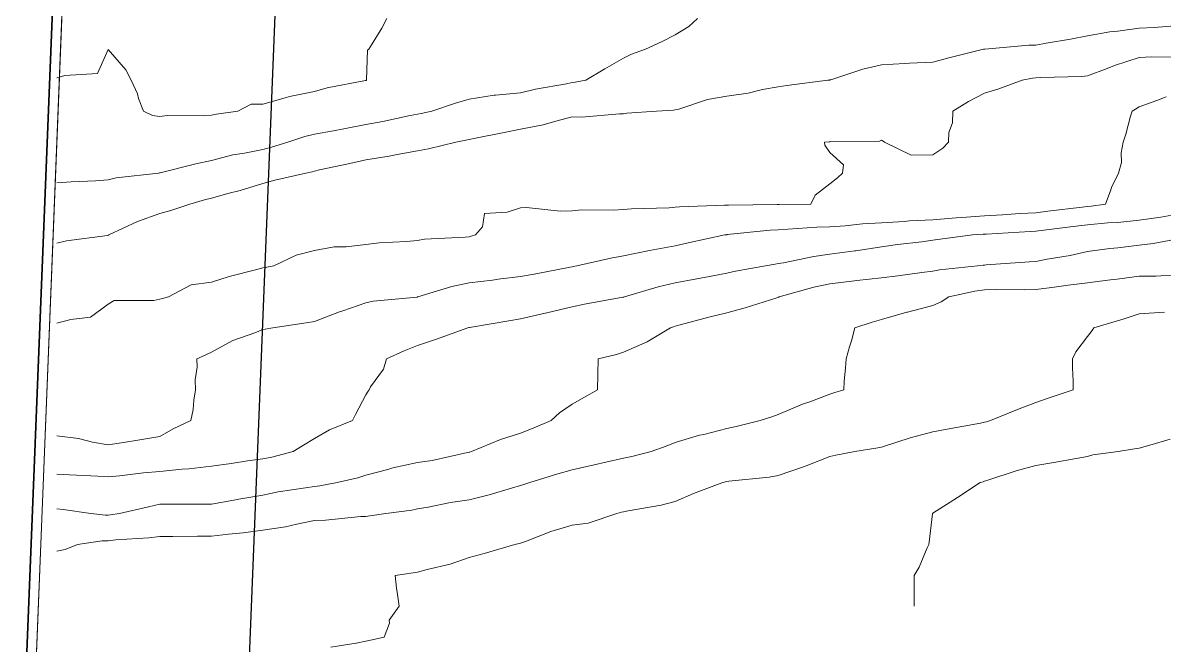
# Model space of a CAD drawing. Header units: metres. Extents: x 750 to 3116, y -341 to 1465.
# Drawn here: x 931.98 to 958.78, y -195.63 to -181.03 of the extents above; entities that cross this region are included whole.
import ezdxf

# ---------------------------------------------------------------- set-up
doc = ezdxf.new("R2010")
doc.units = ezdxf.units.M
doc.linetypes.add('ACAD_ISO04W100', pattern=[30, 24, -3, 0, -3])
doc.layers.add('Column', color=50, linetype='Continuous', lineweight=20)
for name, color, linetype in [('CONTOUR873_833', 7, 'Continuous'), ('CONTOUR874', 7, 'Continuous'), ('CONTOUR874_167', 7, 'Continuous'), ('CONTOUR874_333', 7, 'Continuous'), ('CONTOUR874_5', 7, 'Continuous'), ('CONTOUR874_667', 7, 'Continuous'), ('CONTOUR874_833', 7, 'Continuous'), ('CONTOUR875', 7, 'Continuous'), ('CONTOUR875_167', 7, 'Continuous'), ('CONTOUR875_333', 7, 'Continuous')]:
    doc.layers.add(name, color=color, linetype=linetype)

msp = doc.modelspace()

# ---------------------------------------------------------------- linework, layer by layer
at = {"layer": 'Column', "linetype": 'ACAD_ISO04W100', "lineweight": 20, "ltscale": 100}
for points in [[(1079.424, -241.469), (1009.61, -234.518), (963.193, -234.838), (933.354, -233.775), (933.386, -219.3), (931.983, -198.128), (933.154, -168.781), (935.152, -168.861), (1002.935, -174.822), (1084.371, -184.038), (1083.678, -205.444), (1080.985, -224.939), (1079.542, -237.461)], [(1079.202, -241.216), (1009.621, -234.288), (963.196, -234.608), (933.585, -233.553), (933.616, -219.293), (932.214, -198.125), (933.374, -169.02), (935.137, -169.09), (1002.912, -175.051), (1084.134, -184.243), (1083.449, -205.424), (1080.757, -224.91), (1079.313, -237.444)]]:
    msp.add_lwpolyline(points, close=True, dxfattribs=at)
at = {"layer": 'Column', "lineweight": 35}
msp.add_lwpolyline([(1083.835, -200.583), (1083.678, -205.444), (1080.985, -224.939), (1079.542, -237.461), (1079.424, -241.469), (1009.61, -234.518), (963.193, -234.838), (933.354, -233.775), (933.386, -219.3), (931.983, -198.128), (933.154, -168.781), (935.152, -168.861), (1002.935, -174.822), (1067.424, -182.12)], dxfattribs=at)
at = {"layer": 'Column', "lineweight": 20}
msp.add_lwpolyline([(1084.134, -184.243), (1083.449, -205.424), (1080.757, -224.91), (1079.313, -237.444), (1079.202, -241.216), (1009.621, -234.288), (963.196, -234.608), (933.585, -233.553), (933.616, -219.293), (932.214, -198.125), (933.374, -169.02), (935.137, -169.09), (1002.912, -175.051)], close=True, dxfattribs=at)
at = {"layer": 'Column', "lineweight": 30}
msp.add_lwpolyline([(1078.988, -188.693), (1078.46, -205), (1075.796, -224.282), (1074.478, -235.721), (1009.852, -229.287), (963.268, -229.607), (938.595, -228.728), (938.616, -219.133), (937.22, -198.059), (938.165, -174.376), (1002.412, -180.026)], close=True, dxfattribs=at)
at = {"layer": 'CONTOUR873_833', "linetype": 'Continuous', "lineweight": 18}
for p, q in [((958.919, -190.796), (958.444, -190.932)), ((958.086, -191.023), (957.703, -191.085)), ((958.19, -191.006), (958.086, -191.023)), ((958.444, -190.932), (958.19, -191.006)), ((956.717, -191.243), (956.189, -191.337)), ((956.98, -191.197), (956.717, -191.243)), ((957.105, -191.16), (956.98, -191.197)), ((957.703, -191.085), (957.105, -191.16)), ((955.309, -191.534), (954.66, -191.751)), ((955.77, -191.408), (955.309, -191.534)), ((956.189, -191.337), (955.77, -191.408)), ((954.463, -191.811), (953.929, -192.158)), ((954.528, -191.792), (954.463, -191.811)), ((954.56, -191.782), (954.528, -191.792)), ((954.66, -191.751), (954.56, -191.782)), ((953.929, -192.158), (953.35, -192.529)), ((953.339, -192.543), (953.265, -193.212)), ((953.34, -192.537), (953.339, -192.543)), ((953.344, -192.534), (953.34, -192.537)), ((953.35, -192.529), (953.344, -192.534)), ((953.218, -193.342), (953.028, -193.796)), ((953.259, -193.263), (953.218, -193.342)), ((953.265, -193.212), (953.259, -193.263)), ((952.911, -193.989), (952.91, -194.253)), ((953.028, -193.796), (952.911, -193.989)), ((952.91, -194.253), (952.913, -194.453)), ((952.913, -194.453), (952.911, -194.715))]:
    msp.add_line(p, q, dxfattribs=at)
at = {"layer": 'CONTOUR874', "linetype": 'Continuous', "lineweight": 18}
for p, q in [((958.789, -187.814), (958.19, -187.849)), ((957.838, -187.969), (957.133, -188.181)), ((958.19, -187.849), (957.838, -187.969)), ((956.98, -188.381), (956.704, -188.742)), ((957.09, -188.247), (956.98, -188.381)), ((957.133, -188.181), (957.09, -188.247)), ((956.704, -188.742), (956.626, -188.907)), ((956.626, -188.907), (956.628, -189.118)), ((956.628, -189.118), (956.645, -189.432)), ((956.645, -189.432), (956.646, -189.633)), ((956.646, -189.633), (956.083, -189.821)), ((955.77, -189.93), (955.338, -190.1)), ((956.083, -189.821), (955.77, -189.93)), ((955.338, -190.1), (954.705, -190.359)), ((954.469, -190.414), (953.684, -190.56)), ((954.56, -190.396), (954.469, -190.414)), ((954.606, -190.386), (954.56, -190.396)), ((954.705, -190.359), (954.606, -190.386)), ((952.813, -190.763), (952.504, -190.866)), ((953.35, -190.623), (952.813, -190.763)), ((953.684, -190.56), (953.35, -190.623)), ((952.01, -191.007), (951.521, -191.085)), ((952.14, -190.98), (952.01, -191.007)), ((952.504, -190.866), (952.14, -190.98)), ((950.93, -191.197), (950.374, -191.418)), ((951.069, -191.169), (950.93, -191.197)), ((951.521, -191.085), (951.069, -191.169)), ((950.316, -191.442), (949.72, -191.647)), ((950.374, -191.418), (950.316, -191.442)), ((948.418, -191.811), (947.731, -192.07)), ((948.482, -191.794), (948.418, -191.811)), ((948.51, -191.787), (948.482, -191.794)), ((948.562, -191.78), (948.51, -191.787)), ((949.505, -191.682), (948.562, -191.78)), ((949.72, -191.647), (949.505, -191.682)), ((947.731, -192.07), (947.3, -192.258)), ((946.973, -192.341), (946.197, -192.473)), ((947.3, -192.258), (946.973, -192.341)), ((945.927, -192.537), (945.258, -192.764)), ((946.042, -192.508), (945.927, -192.537)), ((946.09, -192.495), (946.042, -192.508)), ((946.197, -192.473), (946.09, -192.495)), ((944.88, -192.807), (944.379, -192.963)), ((945.258, -192.764), (944.88, -192.807)), ((943.789, -193.191), (943.67, -193.235)), ((944.379, -192.963), (943.789, -193.191)), ((943.533, -193.263), (942.817, -193.477)), ((943.639, -193.244), (943.533, -193.263)), ((943.67, -193.235), (943.639, -193.244)), ((942.016, -193.723), (941.48, -193.851)), ((942.46, -193.567), (942.016, -193.723)), ((942.817, -193.477), (942.46, -193.567)), ((941.151, -193.93), (940.725, -193.989)), ((940.725, -193.989), (940.757, -194.285)), ((941.25, -193.915), (941.151, -193.93)), ((941.48, -193.851), (941.25, -193.915)), ((940.757, -194.285), (940.784, -194.435)), ((940.784, -194.435), (940.817, -194.715)), ((940.817, -194.715), (940.584, -195.041)), ((940.584, -195.041), (940.589, -195.112)), ((940.589, -195.112), (940.47, -195.441)), ((939.807, -195.581), (939.218, -195.674)), ((940.04, -195.535), (939.807, -195.581)), ((940.146, -195.505), (940.04, -195.535)), ((940.47, -195.441), (940.146, -195.505))]:
    msp.add_line(p, q, dxfattribs=at)
at = {"layer": 'CONTOUR874_167', "linetype": 'Continuous', "lineweight": 18}
for p, q in [((957.679, -187.036), (957.523, -187.055)), ((958.19, -186.971), (957.679, -187.036)), ((958.585, -186.966), (958.19, -186.971)), ((959.059, -186.934), (958.585, -186.966)), ((954.56, -187.288), (954.336, -187.321)), ((954.849, -187.281), (954.56, -187.288)), ((955.49, -187.287), (954.849, -187.281)), ((955.77, -187.28), (955.49, -187.287)), ((956.141, -187.232), (955.77, -187.28)), ((956.526, -187.183), (956.141, -187.232)), ((956.98, -187.125), (956.526, -187.183)), ((957.523, -187.055), (956.98, -187.125)), ((953.547, -187.573), (953.35, -187.655)), ((953.723, -187.455), (953.547, -187.573)), ((954.336, -187.321), (953.723, -187.455)), ((952.74, -187.815), (952.14, -187.982)), ((952.756, -187.811), (952.74, -187.815)), ((953.35, -187.655), (952.756, -187.811)), ((951.923, -188.05), (951.52, -188.181)), ((952.14, -187.982), (951.923, -188.05)), ((951.52, -188.181), (951.439, -188.486)), ((951.391, -188.63), (951.312, -188.907)), ((951.439, -188.486), (951.391, -188.63)), ((951.312, -188.907), (951.299, -189.128)), ((951.299, -189.128), (951.27, -189.429)), ((951.27, -189.429), (951.257, -189.633)), ((951.046, -189.702), (950.93, -189.741)), ((951.257, -189.633), (951.046, -189.702)), ((950.29, -189.975), (949.72, -190.211)), ((950.46, -189.915), (950.29, -189.975)), ((950.93, -189.741), (950.46, -189.915)), ((949.72, -190.211), (949.567, -190.267)), ((948.734, -190.494), (948.51, -190.546)), ((949.299, -190.359), (948.734, -190.494)), ((949.567, -190.267), (949.299, -190.359)), ((947.873, -190.702), (947.3, -190.872)), ((947.975, -190.68), (947.873, -190.702)), ((948.51, -190.546), (947.975, -190.68)), ((947.09, -190.959), (946.737, -191.085)), ((947.3, -190.872), (947.09, -190.959)), ((946.09, -191.241), (945.674, -191.335)), ((946.281, -191.2), (946.09, -191.241)), ((946.737, -191.085), (946.281, -191.2)), ((944.88, -191.513), (944.545, -191.61)), ((945.398, -191.396), (944.88, -191.513)), ((945.674, -191.335), (945.398, -191.396)), ((943.749, -191.859), (943.67, -191.879)), ((943.891, -191.811), (943.749, -191.859)), ((944.545, -191.61), (943.891, -191.811)), ((942.935, -192.096), (942.46, -192.218)), ((943.455, -191.94), (942.935, -192.096)), ((943.67, -191.879), (943.455, -191.94)), ((941.502, -192.386), (941.25, -192.427)), ((942.028, -192.278), (941.502, -192.386)), ((942.46, -192.218), (942.028, -192.278)), ((939.917, -192.611), (939.09, -192.693)), ((940.04, -192.604), (939.917, -192.611)), ((940.133, -192.593), (940.04, -192.604)), ((940.505, -192.537), (940.133, -192.593)), ((941.12, -192.459), (940.505, -192.537)), ((941.25, -192.427), (941.12, -192.459)), ((937.62, -192.928), (937.159, -192.987)), ((938.147, -192.853), (937.62, -192.928)), ((938.419, -192.784), (938.147, -192.853)), ((938.83, -192.704), (938.419, -192.784)), ((939.09, -192.693), (938.83, -192.704)), ((933.847, -193.177), (933.265, -193.263)), ((933.99, -193.175), (933.847, -193.177)), ((934.165, -193.158), (933.99, -193.175)), ((934.943, -193.109), (934.165, -193.158)), ((935.2, -193.078), (934.943, -193.109)), ((935.509, -193.077), (935.2, -193.078)), ((936.086, -193.069), (935.509, -193.077)), ((936.41, -193.068), (936.086, -193.069)), ((936.814, -193.02), (936.41, -193.068)), ((937.159, -192.987), (936.814, -193.02)), ((932.977, -193.381), (932.78, -193.423)), ((933.265, -193.263), (932.977, -193.381))]:
    msp.add_line(p, q, dxfattribs=at)
at = {"layer": 'CONTOUR874_333', "linetype": 'Continuous', "lineweight": 18}
for p, q in [((958.523, -186.203), (958.19, -186.245)), ((959.311, -186.056), (958.523, -186.203)), ((956.57, -186.483), (956.032, -186.572)), ((956.98, -186.389), (956.57, -186.483)), ((957.507, -186.319), (956.98, -186.389)), ((957.689, -186.303), (957.507, -186.319)), ((958.19, -186.245), (957.689, -186.303)), ((954.4, -186.729), (953.507, -186.823)), ((954.533, -186.712), (954.4, -186.729)), ((954.56, -186.709), (954.533, -186.712)), ((954.598, -186.706), (954.56, -186.709)), ((955.615, -186.636), (954.598, -186.706)), ((955.77, -186.623), (955.615, -186.636)), ((956.032, -186.572), (955.77, -186.623)), ((952.14, -187.008), (951.567, -187.073)), ((952.527, -186.961), (952.14, -187.008)), ((953.092, -186.884), (952.527, -186.961)), ((953.35, -186.851), (953.092, -186.884)), ((953.507, -186.823), (953.35, -186.851)), ((950.556, -187.23), (949.742, -187.455)), ((950.93, -187.147), (950.556, -187.23)), ((951.513, -187.079), (950.93, -187.147)), ((951.567, -187.073), (951.513, -187.079)), ((949.684, -187.476), (948.942, -187.714)), ((949.72, -187.465), (949.684, -187.476)), ((949.731, -187.461), (949.72, -187.465)), ((949.742, -187.455), (949.731, -187.461)), ((948.51, -187.831), (948.093, -187.931)), ((948.942, -187.714), (948.51, -187.831)), ((947.413, -188.113), (947.3, -188.142)), ((948.093, -187.931), (947.413, -188.113)), ((947.186, -188.181), (946.64, -188.511)), ((947.26, -188.157), (947.186, -188.181)), ((947.3, -188.142), (947.26, -188.157)), ((946.64, -188.511), (946.09, -188.752)), ((945.49, -188.907), (945.481, -189.267)), ((945.919, -188.805), (945.49, -188.907)), ((946.09, -188.752), (945.919, -188.805)), ((945.482, -189.272), (945.475, -189.633)), ((945.481, -189.267), (945.482, -189.272)), ((945.475, -189.633), (945.168, -189.806)), ((944.88, -189.971), (944.58, -190.179)), ((945.168, -189.806), (944.88, -189.971)), ((944.58, -190.179), (944.391, -190.359)), ((944.391, -190.359), (943.964, -190.535)), ((943.67, -190.649), (943.199, -190.802)), ((943.964, -190.535), (943.67, -190.649)), ((943.199, -190.802), (942.514, -191.085)), ((941.592, -191.29), (941.25, -191.339)), ((942.421, -191.109), (941.592, -191.29)), ((942.46, -191.102), (942.421, -191.109)), ((942.478, -191.096), (942.46, -191.102)), ((942.514, -191.085), (942.478, -191.096)), ((940.557, -191.501), (940.04, -191.639)), ((940.674, -191.466), (940.557, -191.501)), ((941.25, -191.339), (940.674, -191.466)), ((939.363, -191.811), (938.954, -191.885)), ((939.851, -191.697), (939.363, -191.811)), ((940.04, -191.639), (939.851, -191.697)), ((937.62, -192.107), (937.054, -192.197)), ((937.982, -192.028), (937.62, -192.107)), ((938.618, -191.938), (937.982, -192.028)), ((938.83, -191.9), (938.618, -191.938)), ((938.954, -191.885), (938.83, -191.9)), ((934.934, -192.377), (934.252, -192.537)), ((935.2, -192.319), (934.934, -192.377)), ((935.57, -192.315), (935.2, -192.319)), ((936.05, -192.321), (935.57, -192.315)), ((936.41, -192.317), (936.05, -192.321)), ((936.935, -192.222), (936.41, -192.317)), ((937.054, -192.197), (936.935, -192.222)), ((932.933, -192.445), (932.78, -192.431)), ((933.58, -192.537), (932.933, -192.445)), ((933.925, -192.576), (933.58, -192.537)), ((933.99, -192.575), (933.925, -192.576)), ((934.044, -192.569), (933.99, -192.575)), ((934.252, -192.537), (934.044, -192.569))]:
    msp.add_line(p, q, dxfattribs=at)
at = {"layer": 'CONTOUR874_5', "linetype": 'Continuous', "lineweight": 18}
for p, q in [((958.19, -185.652), (957.695, -185.706)), ((958.7, -185.583), (958.19, -185.652)), ((958.964, -185.539), (958.7, -185.583)), ((955.638, -185.924), (954.599, -185.98)), ((955.77, -185.916), (955.638, -185.924)), ((955.954, -185.893), (955.77, -185.916)), ((956.644, -185.802), (955.954, -185.893)), ((956.98, -185.761), (956.644, -185.802)), ((957.456, -185.717), (956.98, -185.761)), ((957.695, -185.706), (957.456, -185.717)), ((952.516, -186.229), (952.14, -186.282)), ((953.088, -186.16), (952.516, -186.229)), ((953.35, -186.125), (953.088, -186.16)), ((953.518, -186.104), (953.35, -186.125)), ((954.284, -186.003), (953.518, -186.104)), ((954.529, -185.984), (954.284, -186.003)), ((954.56, -185.982), (954.529, -185.984)), ((954.599, -185.98), (954.56, -185.982)), ((950.558, -186.506), (949.844, -186.654)), ((950.93, -186.455), (950.558, -186.506)), ((951.521, -186.374), (950.93, -186.455)), ((951.544, -186.371), (951.521, -186.374)), ((952.14, -186.282), (951.544, -186.371)), ((949.423, -186.729), (948.715, -186.852)), ((949.649, -186.686), (949.423, -186.729)), ((949.72, -186.675), (949.649, -186.686)), ((949.844, -186.654), (949.72, -186.675)), ((947.808, -187.034), (947.3, -187.126)), ((948.103, -186.973), (947.808, -187.034)), ((948.51, -186.895), (948.103, -186.973)), ((948.715, -186.852), (948.51, -186.895)), ((946.904, -187.217), (946.11, -187.455)), ((947.3, -187.126), (946.904, -187.217)), ((946.072, -187.465), (945.169, -187.628)), ((946.09, -187.462), (946.072, -187.465)), ((946.098, -187.46), (946.09, -187.462)), ((946.11, -187.455), (946.098, -187.46)), ((944.245, -187.836), (943.67, -187.968)), ((944.289, -187.826), (944.245, -187.836)), ((944.88, -187.688), (944.289, -187.826)), ((945.169, -187.628), (944.88, -187.688)), ((943.392, -188.014), (942.474, -188.173)), ((943.67, -187.968), (943.392, -188.014)), ((942.435, -188.181), (941.692, -188.446)), ((942.453, -188.177), (942.435, -188.181)), ((942.46, -188.175), (942.453, -188.177)), ((942.474, -188.173), (942.46, -188.175)), ((941.25, -188.592), (940.937, -188.719)), ((941.692, -188.446), (941.25, -188.592)), ((940.522, -188.907), (940.448, -189.152)), ((940.937, -188.719), (940.522, -188.907)), ((940.448, -189.152), (940.146, -189.569)), ((940.091, -189.664), (940.04, -189.755)), ((940.117, -189.633), (940.091, -189.664)), ((940.146, -189.569), (940.117, -189.633)), ((940.04, -189.755), (939.796, -190.213)), ((939.796, -190.213), (939.727, -190.359)), ((939.727, -190.359), (939.184, -190.571)), ((938.83, -190.774), (938.577, -190.933)), ((939.184, -190.571), (938.83, -190.774)), ((938.577, -190.933), (938.331, -191.085)), ((937.256, -191.303), (936.874, -191.363)), ((937.62, -191.253), (937.256, -191.303)), ((937.833, -191.213), (937.62, -191.253)), ((938.331, -191.085), (937.833, -191.213)), ((934.816, -191.581), (934.251, -191.654)), ((935.2, -191.548), (934.816, -191.581)), ((935.723, -191.497), (935.2, -191.548)), ((935.88, -191.493), (935.723, -191.497)), ((936.41, -191.423), (935.88, -191.493)), ((936.874, -191.363), (936.41, -191.423)), ((933.076, -191.633), (932.78, -191.611)), ((933.742, -191.662), (933.076, -191.633)), ((933.99, -191.679), (933.742, -191.662)), ((934.251, -191.654), (933.99, -191.679))]:
    msp.add_line(p, q, dxfattribs=at)
at = {"layer": 'CONTOUR874_667', "linetype": 'Continuous', "lineweight": 18}
for p, q in [((958.19, -182.995), (958.108, -183.05)), ((958.612, -182.846), (958.19, -182.995)), ((958.831, -182.758), (958.612, -182.846)), ((957.991, -183.218), (957.882, -183.64)), ((958.029, -183.099), (957.991, -183.218)), ((958.108, -183.05), (958.029, -183.099)), ((957.819, -183.825), (957.767, -184.079)), ((957.882, -183.64), (957.819, -183.825)), ((957.767, -184.079), (957.777, -184.303)), ((957.777, -184.303), (957.705, -184.551)), ((957.705, -184.551), (957.542, -184.888)), ((957.542, -184.888), (957.53, -184.947)), ((957.53, -184.947), (957.406, -185.277)), ((956.855, -185.352), (956.05, -185.445)), ((956.98, -185.337), (956.855, -185.352)), ((957.066, -185.329), (956.98, -185.337)), ((957.406, -185.277), (957.066, -185.329)), ((952.673, -185.683), (952.14, -185.714)), ((952.802, -185.674), (952.673, -185.683)), ((953.35, -185.644), (952.802, -185.674)), ((953.894, -185.603), (953.35, -185.644)), ((954.032, -185.594), (953.894, -185.603)), ((954.56, -185.554), (954.032, -185.594)), ((954.981, -185.53), (954.56, -185.554)), ((955.394, -185.502), (954.981, -185.53)), ((955.77, -185.48), (955.394, -185.502)), ((956.05, -185.445), (955.77, -185.48)), ((949.529, -185.888), (948.522, -185.995)), ((949.72, -185.878), (949.529, -185.888)), ((949.944, -185.869), (949.72, -185.878)), ((950.629, -185.822), (949.944, -185.869)), ((950.93, -185.81), (950.629, -185.822)), ((951.292, -185.786), (950.93, -185.81)), ((951.7, -185.739), (951.292, -185.786)), ((952.14, -185.714), (951.7, -185.739)), ((947.606, -186.187), (947.3, -186.256)), ((948.468, -186.003), (947.606, -186.187)), ((948.5, -185.997), (948.468, -186.003)), ((948.51, -185.996), (948.5, -185.997)), ((948.522, -185.995), (948.51, -185.996)), ((946.09, -186.491), (945.788, -186.548)), ((946.694, -186.365), (946.09, -186.491)), ((946.696, -186.365), (946.694, -186.365)), ((947.3, -186.256), (946.696, -186.365)), ((944.832, -186.758), (943.986, -186.919)), ((944.88, -186.748), (944.832, -186.758)), ((944.906, -186.744), (944.88, -186.748)), ((944.989, -186.729), (944.906, -186.744)), ((945.788, -186.548), (944.989, -186.729)), ((943.146, -187.043), (943.011, -187.06)), ((943.67, -186.979), (943.146, -187.043)), ((943.986, -186.919), (943.67, -186.979)), ((942.059, -187.214), (941.258, -187.455)), ((942.46, -187.129), (942.059, -187.214)), ((943.011, -187.06), (942.46, -187.129)), ((940.209, -187.557), (940.04, -187.592)), ((941.245, -187.458), (940.209, -187.557)), ((941.25, -187.457), (941.245, -187.458)), ((941.253, -187.457), (941.25, -187.457)), ((941.258, -187.455), (941.253, -187.457)), ((939.419, -187.808), (938.83, -188.031)), ((939.493, -187.783), (939.419, -187.808)), ((940.04, -187.592), (939.493, -187.783)), ((938.638, -188.066), (937.85, -188.181)), ((938.83, -188.031), (938.638, -188.066)), ((937.429, -188.295), (936.911, -188.482)), ((937.62, -188.221), (937.429, -188.295)), ((937.674, -188.214), (937.62, -188.221)), ((937.85, -188.181), (937.674, -188.214)), ((936.911, -188.482), (936.41, -188.749)), ((936.264, -188.819), (936.068, -188.907)), ((936.068, -188.907), (936.08, -189.105)), ((936.41, -188.749), (936.264, -188.819)), ((936.08, -189.105), (936.028, -189.404)), ((936.028, -189.404), (936.039, -189.633)), ((936.039, -189.633), (935.996, -189.881)), ((935.996, -189.881), (935.979, -190.1)), ((935.979, -190.1), (935.929, -190.359)), ((935.929, -190.359), (935.517, -190.549)), ((933.292, -190.778), (932.78, -190.716)), ((933.62, -190.863), (933.292, -190.778)), ((935.2, -190.732), (934.733, -190.805)), ((935.517, -190.549), (935.2, -190.732)), ((933.99, -190.929), (933.62, -190.863)), ((934.346, -190.871), (933.99, -190.929)), ((934.733, -190.805), (934.346, -190.871))]:
    msp.add_line(p, q, dxfattribs=at)
at = {"layer": 'CONTOUR874_833', "linetype": 'Continuous', "lineweight": 18}
for p, q in [((958.19, -181.841), (957.614, -182.028)), ((958.487, -181.825), (958.19, -181.841)), ((959.098, -181.828), (958.487, -181.825)), ((957.441, -182.096), (956.98, -182.271)), ((957.614, -182.028), (957.441, -182.096)), ((955.443, -182.373), (954.896, -182.574)), ((955.693, -182.327), (955.443, -182.373)), ((955.77, -182.317), (955.693, -182.327)), ((955.879, -182.308), (955.77, -182.317)), ((956.838, -182.288), (955.879, -182.308)), ((956.98, -182.271), (956.838, -182.288)), ((954.56, -182.679), (954.183, -182.872)), ((954.896, -182.574), (954.56, -182.679)), ((954.183, -182.872), (953.821, -183.099)), ((953.821, -183.099), (953.811, -183.375)), ((953.811, -183.375), (953.727, -183.598)), ((950.919, -183.818), (950.806, -183.825)), ((950.806, -183.825), (950.81, -183.897)), ((950.93, -183.815), (950.919, -183.818)), ((950.953, -183.811), (950.93, -183.815)), ((952.098, -183.8), (950.953, -183.811)), ((952.14, -183.779), (952.098, -183.8)), ((952.18, -183.801), (952.14, -183.779)), ((952.217, -183.825), (952.18, -183.801)), ((952.838, -184.132), (952.217, -183.825)), ((953.714, -183.825), (953.587, -183.967)), ((953.727, -183.598), (953.714, -183.825)), ((950.81, -183.897), (950.93, -184.067)), ((950.93, -184.067), (951.252, -184.358)), ((953.587, -183.967), (953.35, -184.124)), ((951.252, -184.358), (951.226, -184.551)), ((953.35, -184.124), (952.838, -184.132)), ((951.226, -184.551), (951.114, -184.661)), ((950.93, -184.802), (950.583, -185.069)), ((951.114, -184.661), (950.93, -184.802)), ((950.583, -185.069), (950.486, -185.277)), ((943.67, -185.368), (943.352, -185.468)), ((943.807, -185.359), (943.67, -185.368)), ((944.598, -185.446), (943.807, -185.359)), ((944.88, -185.436), (944.598, -185.446)), ((945.104, -185.411), (944.88, -185.436)), ((945.847, -185.423), (945.104, -185.411)), ((946.09, -185.404), (945.847, -185.423)), ((946.272, -185.386), (946.09, -185.404)), ((947.155, -185.364), (946.272, -185.386)), ((947.3, -185.352), (947.155, -185.364)), ((947.405, -185.34), (947.3, -185.352)), ((948.46, -185.307), (947.405, -185.34)), ((948.51, -185.302), (948.46, -185.307)), ((948.548, -185.3), (948.51, -185.302)), ((949.697, -185.291), (948.548, -185.3)), ((949.72, -185.29), (949.697, -185.291)), ((949.74, -185.289), (949.72, -185.29)), ((950.486, -185.277), (949.74, -185.289)), ((942.826, -185.497), (942.777, -185.813)), ((943.352, -185.468), (942.826, -185.497)), ((942.777, -185.813), (942.61, -186.003)), ((940.04, -186.229), (939.576, -186.281)), ((940.348, -186.188), (940.04, -186.229)), ((940.99, -186.159), (940.348, -186.188)), ((941.25, -186.132), (940.99, -186.159)), ((941.416, -186.102), (941.25, -186.132)), ((942.372, -186.056), (941.416, -186.102)), ((942.46, -186.044), (942.372, -186.056)), ((942.511, -186.033), (942.46, -186.044)), ((942.61, -186.003), (942.511, -186.033)), ((938.403, -186.473), (937.877, -186.729)), ((938.83, -186.364), (938.403, -186.473)), ((939.29, -186.279), (938.83, -186.364)), ((939.576, -186.281), (939.29, -186.279)), ((937.62, -186.775), (937.478, -186.814)), ((937.676, -186.763), (937.62, -186.775)), ((937.877, -186.729), (937.676, -186.763)), ((936.828, -186.98), (936.41, -187.107)), ((937.478, -186.814), (936.828, -186.98)), ((935.938, -187.172), (935.403, -187.455)), ((936.41, -187.107), (935.938, -187.172)), ((934.124, -187.536), (933.99, -187.624)), ((935.061, -187.538), (934.124, -187.536)), ((935.2, -187.51), (935.061, -187.538)), ((935.26, -187.491), (935.2, -187.51)), ((935.403, -187.455), (935.26, -187.491)), ((933.99, -187.624), (933.572, -187.93)), ((933.112, -187.982), (932.78, -188.071)), ((933.572, -187.93), (933.112, -187.982))]:
    msp.add_line(p, q, dxfattribs=at)
at = {"layer": 'CONTOUR875', "linetype": 'Continuous', "lineweight": 18}
for p, q in [((958.19, -181.149), (957.69, -181.221)), ((958.548, -181.136), (958.19, -181.149)), ((959.124, -181.086), (958.548, -181.136)), ((956.579, -181.406), (956.007, -181.505)), ((956.98, -181.334), (956.579, -181.406)), ((957.506, -181.237), (956.98, -181.334)), ((957.69, -181.221), (957.506, -181.237)), ((954.541, -181.647), (953.697, -181.855)), ((954.553, -181.643), (954.541, -181.647)), ((954.56, -181.641), (954.553, -181.643)), ((954.569, -181.641), (954.56, -181.641)), ((955.604, -181.547), (954.569, -181.641)), ((955.77, -181.547), (955.604, -181.547)), ((956.007, -181.505), (955.77, -181.547)), ((953.35, -181.947), (952.805, -181.974)), ((953.697, -181.855), (953.35, -181.947)), ((951.702, -182.11), (950.953, -182.359)), ((952.14, -182.007), (951.702, -182.11)), ((952.691, -181.978), (952.14, -182.007)), ((952.805, -181.974), (952.691, -181.978)), ((950.887, -182.373), (949.922, -182.494)), ((950.921, -182.367), (950.887, -182.373)), ((950.93, -182.366), (950.921, -182.367)), ((950.953, -182.359), (950.93, -182.366)), ((948.51, -182.746), (948.056, -182.826)), ((949.01, -182.673), (948.51, -182.746)), ((949.353, -182.593), (949.01, -182.673)), ((949.72, -182.525), (949.353, -182.593)), ((949.922, -182.494), (949.72, -182.525)), ((948.056, -182.826), (947.385, -183.048)), ((944.88, -183.234), (944.497, -183.329)), ((945.108, -183.236), (944.88, -183.234)), ((945.993, -183.157), (945.108, -183.236)), ((946.09, -183.158), (945.993, -183.157)), ((946.167, -183.145), (946.09, -183.158)), ((946.859, -183.099), (946.167, -183.145)), ((947.263, -183.077), (946.859, -183.099)), ((947.3, -183.07), (947.263, -183.077)), ((947.385, -183.048), (947.3, -183.07)), ((943.67, -183.518), (943.287, -183.595)), ((944.197, -183.415), (943.67, -183.518)), ((944.497, -183.329), (944.197, -183.415)), ((942.15, -183.825), (941.511, -183.981)), ((942.383, -183.779), (942.15, -183.825)), ((942.46, -183.763), (942.383, -183.779)), ((942.615, -183.732), (942.46, -183.763)), ((943.287, -183.595), (942.615, -183.732)), ((941.25, -184.027), (940.769, -184.113)), ((941.511, -183.981), (941.25, -184.027)), ((939.661, -184.324), (938.951, -184.478)), ((940.04, -184.241), (939.661, -184.324)), ((940.581, -184.15), (940.04, -184.241)), ((940.769, -184.113), (940.581, -184.15)), ((938.627, -184.551), (937.899, -184.718)), ((938.778, -184.52), (938.627, -184.551)), ((938.83, -184.505), (938.778, -184.52)), ((938.951, -184.478), (938.83, -184.505)), ((937.62, -184.793), (937.088, -184.958)), ((937.899, -184.718), (937.62, -184.793)), ((936.41, -185.142), (936.249, -185.18)), ((936.83, -185.025), (936.41, -185.142)), ((937.088, -184.958), (936.83, -185.025)), ((935.456, -185.431), (935.2, -185.501)), ((935.906, -185.277), (935.456, -185.431)), ((936.249, -185.18), (935.906, -185.277)), ((934.675, -185.688), (934.003, -186.003)), ((935.2, -185.501), (934.675, -185.688)), ((933.006, -186.139), (932.78, -186.194)), ((933.973, -186.013), (933.006, -186.139)), ((933.99, -186.01), (933.973, -186.013)), ((933.997, -186.007), (933.99, -186.01)), ((934.003, -186.003), (933.997, -186.007))]:
    msp.add_line(p, q, dxfattribs=at)
at = {"layer": 'CONTOUR875_167', "linetype": 'Continuous', "lineweight": 18}
for p, q in [((947.622, -181.114), (947.3, -181.306)), ((947.827, -180.921), (947.622, -181.114)), ((947.3, -181.306), (946.992, -181.462)), ((946.601, -181.647), (946.278, -181.76)), ((946.992, -181.462), (946.601, -181.647)), ((946.09, -181.852), (945.646, -182.107)), ((946.278, -181.76), (946.09, -181.852)), ((945.646, -182.107), (945.201, -182.373)), ((944.747, -182.453), (944.02, -182.583)), ((944.88, -182.425), (944.747, -182.453)), ((944.954, -182.417), (944.88, -182.425)), ((945.201, -182.373), (944.954, -182.417)), ((943.048, -182.726), (942.46, -182.82)), ((943.082, -182.726), (943.048, -182.726)), ((943.67, -182.664), (943.082, -182.726)), ((944.02, -182.583), (943.67, -182.664)), ((942.144, -182.909), (941.588, -183.099)), ((942.46, -182.82), (942.144, -182.909)), ((941.08, -183.201), (940.439, -183.338)), ((941.25, -183.167), (941.08, -183.201)), ((941.335, -183.15), (941.25, -183.167)), ((941.588, -183.099), (941.335, -183.15)), ((939.278, -183.556), (938.83, -183.641)), ((939.517, -183.511), (939.278, -183.556)), ((940.04, -183.412), (939.517, -183.511)), ((940.439, -183.338), (940.04, -183.412)), ((938.209, -183.825), (937.821, -183.946)), ((938.605, -183.69), (938.209, -183.825)), ((938.83, -183.641), (938.605, -183.69)), ((937.191, -184.082), (936.912, -184.126)), ((937.62, -183.994), (937.191, -184.082)), ((937.821, -183.946), (937.62, -183.994)), ((936.042, -184.33), (935.211, -184.544)), ((936.41, -184.259), (936.042, -184.33)), ((936.912, -184.126), (936.41, -184.259)), ((935.165, -184.551), (934.176, -184.662)), ((935.194, -184.547), (935.165, -184.551)), ((935.2, -184.547), (935.194, -184.547)), ((935.211, -184.544), (935.2, -184.547)), ((933.121, -184.756), (932.78, -184.776)), ((933.693, -184.729), (933.121, -184.756)), ((933.99, -184.712), (933.693, -184.729)), ((934.176, -184.662), (933.99, -184.712))]:
    msp.add_line(p, q, dxfattribs=at)
at = {"layer": 'CONTOUR875_333', "linetype": 'Continuous', "lineweight": 18}
for p, q in [((940.416, -181.147), (940.147, -181.583)), ((940.528, -180.921), (940.416, -181.147)), ((933.99, -181.651), (933.733, -182.218)), ((934.4, -182.127), (933.99, -181.651)), ((940.079, -181.67), (940.054, -182.364)), ((940.111, -181.647), (940.079, -181.67)), ((940.147, -181.583), (940.111, -181.647)), ((933.733, -182.218), (932.969, -182.259)), ((934.524, -182.373), (934.4, -182.127)), ((932.969, -182.259), (932.78, -182.314)), ((934.674, -182.688), (934.524, -182.373)), ((940.028, -182.38), (939.125, -182.55)), ((940.04, -182.377), (940.028, -182.38)), ((940.044, -182.376), (940.04, -182.377)), ((940.05, -182.373), (940.044, -182.376)), ((940.054, -182.364), (940.05, -182.373)), ((934.702, -182.8), (934.674, -182.688)), ((938.248, -182.75), (938.143, -182.785)), ((938.83, -182.638), (938.248, -182.75)), ((939.125, -182.55), (938.83, -182.638)), ((934.817, -183.099), (934.702, -182.8)), ((937.344, -182.933), (937.03, -183.099)), ((937.62, -182.93), (937.344, -182.933)), ((938.143, -182.785), (937.62, -182.93)), ((935.029, -183.202), (934.817, -183.099)), ((935.2, -183.224), (935.029, -183.202)), ((935.374, -183.203), (935.2, -183.224)), ((936.23, -183.207), (935.374, -183.203)), ((936.41, -183.192), (936.23, -183.207)), ((936.529, -183.17), (936.41, -183.192)), ((937.03, -183.099), (936.529, -183.17))]:
    msp.add_line(p, q, dxfattribs=at)

doc.saveas('drawing.dxf')
